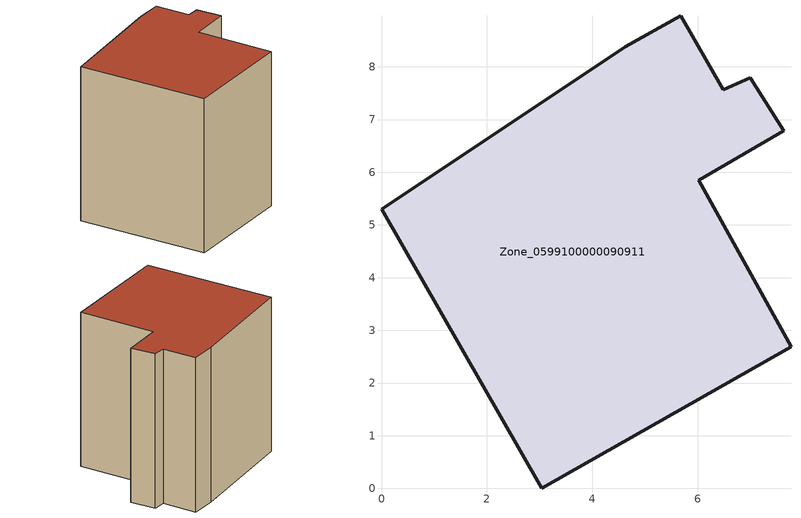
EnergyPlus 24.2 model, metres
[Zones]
Zone_0599100000090911
 floor ground (C_G): 7,7.79 7.63,6.79 6.02,5.85 7.77,2.69 3.04,0 0,5.3 4.62,8.38 5.68,8.97 6.48,7.56 z0.9
 wall outside (C_F): 3.04,0 7.77,2.69 6.02,5.85 7.63,6.79 7,7.79 6.48,7.56 5.68,8.97 4.62,8.38 0,5.3 3.04,0 z0.9:8.13
 roof outside (C_R): 7.63,6.79 7,7.79 6.48,7.56 5.68,8.97 4.62,8.38 0,5.3 3.04,0 7.77,2.69 6.02,5.85 z8.13
[BUILDING]
Pand.0599100000090911: North Axis=0; Terrain=City; Loads Convergence Tolerance Value=0.04; Temperature Convergence Tolerance Value=0.4; Solar Distribution=FullExterior; Maximum Number of Warmup Days=25; Minimum Number of Warmup Days=1
[Site:Location]
Rotterdam.The.Hague.AP_ZH_NLD Design_Conditions: Latitude=51.96; Longitude=4.45; Time Zone=1; Elevation=-4.5
[SITE:GROUNDTEMPERATURE:BUILDINGSURFACE]
18, 18, 18, 18, 18, 18, 18, 18, 18, 18, 18, 18
[MATERIAL] Thermal Absorptance=0.9; Solar Absorptance=0.7; Visible Absorptance=0.7
Name | Roughness | Thickness | Conductivity | Density | Specific Heat
G.TI.1946 | MediumSmooth | 0.15 | 1 | 540 | 1210
F.TI.1946 | Rough | 0.3 | 0.857143 | 1920 | 840
R.TI.1946 | MediumRough | 0.2 | 0.1 | 1500 | 1000
[CONSTRUCTION]
C_G: G.TI.1946
C_F: F.TI.1946
C_R: R.TI.1946
[ZONE]
Zone_0599100000090911: Type=1; Multiplier=1; Ceiling Height=Autocalculate; Volume=Autocalculate; Floor Area=autocalculate; Part of Total Floor Area=Yes
[ZONEINFILTRATION:DESIGNFLOWRATE]
Infil_Zone_0599100000090911: Zone or ZoneList or Space or SpaceList=Zone_0599100000090911; Schedule=AlwaysOn; Design Flow Rate Calculation Method=Flow/Area; Flow Rate per Floor Area=0.003; Constant Term Coefficient=1; Temperature Term Coefficient=0; Velocity Term Coefficient=0; Velocity Squared Term Coefficient=0
[HVACTEMPLATE:ZONE:IDEALLOADSAIRSYSTEM]
Zone_0599100000090911: Maximum Heating Supply Air Temperature=50; Minimum Cooling Supply Air Temperature=13; Maximum Heating Supply Air Humidity Ratio=0.0156; Minimum Cooling Supply Air Humidity Ratio=0.0077; Heating Limit=NoLimit; Cooling Limit=NoLimit; Dehumidification Control Type=ConstantSensibleHeatRatio; Cooling Sensible Heat Ratio=0.7; Dehumidification Setpoint=60; Humidification Control Type=None; Humidification Setpoint=30; Outdoor Air Method=None; Outdoor Air Flow Rate per Person=0.00944; Outdoor Air Flow Rate per Zone Floor Area=0; Outdoor Air Flow Rate per Zone=0; Demand Controlled Ventilation Type=None; Outdoor Air Economizer Type=NoEconomizer; Heat Recovery Type=None; Sensible Heat Recovery Effectiveness=0.7; Latent Heat Recovery Effectiveness=0.65
[ZONECONTROL:THERMOSTAT]
ThermostatControl_Zone_0599100000090911: Zone or ZoneList=Zone_0599100000090911; Control Type Schedule=DualSetpointControlType; Control 1=Thermostat_Zone_0599100000090911; Temperature Difference Between Cutout And Setpoint=0
[THERMOSTATSETPOINT:DUALSETPOINT]
Thermostat_Zone_0599100000090911: Heating Setpoint Temperature Schedule=HeatingSetpoint_Zone_0599100000090911; Cooling Setpoint Temperature Schedule=CoolingSetpoint_Zone_0599100000090911
[SCHEDULE:COMPACT]
HeatingSetpoint_Zone_0599100000090911: Through: 12/31, For: AllDays, Until: 24:00, 21
CoolingSetpoint_Zone_0599100000090911: Through: 12/31, For: AllDays, Until: 24:00, 24
DualSetpointControlType: Through: 12/31, For: AllDays, Until: 24:00, 4
AlwaysOn: Through: 12/31, For: AllDays, Until: 24:00, 1
